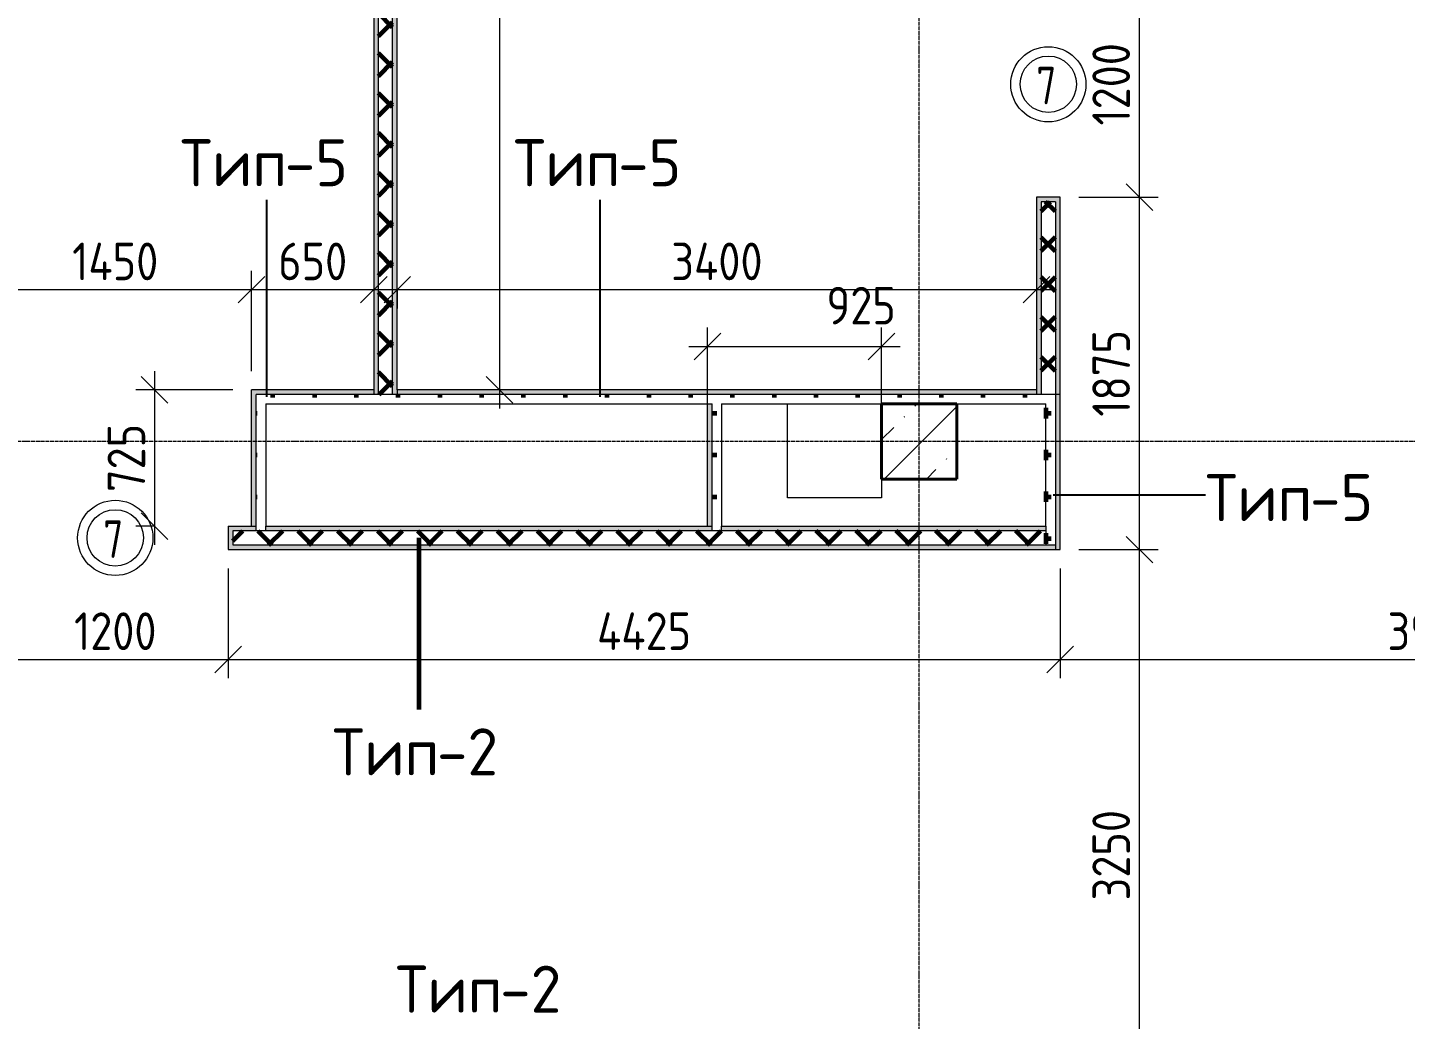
# Model space of a CAD drawing. Header units: millimetres. Extents: x -60946 to 138510, y -262288 to 24501.
# Drawn here: x 17068 to 24396, y -198297 to -193022 of the extents above; entities that cross this region are included whole.
import ezdxf

# ---------------------------------------------------------------- set-up
doc = ezdxf.new("R2010")
doc.units = ezdxf.units.MM
doc.linetypes.add('ADSK_Линия сетки', pattern=[25, 20, -2.5, 0, -2.5])
for name, color, linetype, lineweight in [('2)Тип-2', 3, 'Continuous', 60), ('2)Тип-5', 1, 'Continuous', 60), ('Марки дверей', 7, 'Continuous', 20), ('Несущие колонны', 7, 'Continuous', 18), ('Оси', 7, 'Continuous', 9), ('Перекрытие', 7, 'Continuous', 18), ('Размеры', 7, 'Continuous', 9), ('Стены внутренние', 7, 'Continuous', 18), ('Стены штриховка', 7, 'Continuous', 9)]:
    doc.layers.add(name, color=color, linetype=linetype, lineweight=lineweight)
doc.styles.add('GOST Common_3', font='', dxfattribs={"width": 0.9, "height": 200})
doc.styles.add('GOST Common_4', font='', dxfattribs={"height": 250})
doc.styles.add('GOST Common_B', font='', dxfattribs={"width": 0.8, "height": 200})
doc.styles.get('GOST Common_3').set_extended_font_data('GOST Common')
doc.styles.get('GOST Common_4').set_extended_font_data('GOST Common')
doc.styles.get('GOST Common_B').set_extended_font_data('GOST Common', bold=True)
doc.dimstyles.new('ADSK_Основной_2_0', dxfattribs={"dimscale": 304.8, "dimtxt": 201.142999, "dimasz": 0.463911, "dimexe": 0.328084, "dimexo": 0.328084, "dimgap": 0.164042, "dimtad": 1, "dimdec": 3, "dimrnd": 0.001, "dimdsep": 46, "dimtxsty": 'GOST Common_3', "dimblk1": 'OBLIQUE', "dimblk2": 'OBLIQUE', "dimsah": 1, "dimcen": 0.09, "dimdle": 0.328084, "dimazin": 2, "dimtfac": 1, "dimtdec": 4, "dimtix": 1, "dimtmove": 0, "dimatfit": 3, "dimfxl": 1, "dimtvp": 1, "dimtolj": 1, "dimtzin": 0, "dimlwd": 20, "dimlwe": 20, "dimarcsym": 2})
doc.dimstyles.new('ADSK_Основной_2_0_1', dxfattribs={"dimscale": 304.8, "dimtxt": 201.142999, "dimasz": 0.463911, "dimexe": 0.328084, "dimexo": 0.328084, "dimgap": 0.164042, "dimtad": 1, "dimdec": 3, "dimrnd": 0.001, "dimdsep": 46, "dimtxsty": 'GOST Common_3', "dimblk1": 'OBLIQUE', "dimblk2": 'OBLIQUE', "dimsah": 1, "dimcen": 0.09, "dimdle": 0.328084, "dimazin": 2, "dimtfac": 1, "dimtdec": 4, "dimtix": 1, "dimtmove": 1, "dimatfit": 3, "dimfxl": 1, "dimtvp": 1, "dimtolj": 1, "dimtzin": 0, "dimlwd": 20, "dimlwe": 20, "dimarcsym": 2})
doc.dimstyles.new('ADSK_Основной_2_0_2', dxfattribs={"dimscale": 304.8, "dimtxt": 201.142999, "dimasz": 0.463911, "dimexe": 0.328084, "dimexo": 0.328084, "dimgap": 0.164042, "dimtad": 1, "dimdec": 3, "dimrnd": 0.001, "dimdsep": 46, "dimtxsty": 'GOST Common_3', "dimblk1": 'OBLIQUE', "dimblk2": 'OBLIQUE', "dimsah": 1, "dimcen": 0.09, "dimdle": 0.328084, "dimazin": 2, "dimtfac": 1, "dimtdec": 4, "dimtix": 1, "dimtmove": 0, "dimatfit": 3, "dimfxl": 1, "dimtvp": 1, "dimtolj": 1, "dimtzin": 0, "dimlwd": 20, "dimlwe": 20, "dimarcsym": 2})
pattern_1 = [(45, (9.36, -198628.46), (-106.066, 106.066), []), (135, (9.36, -198628.46), (-106.066, -106.066), [])]
pattern_2 = [(0, (9.36, -198628.46), (111.125, 111.125), [55.562, -166.688]), (90, (37.14, -198656.24), (-111.125, 111.125), [55.562, -166.688])]

# ---------------------------------------------------------------- blocks, each defined once
blk = doc.blocks.new('ADSK_КолоннаЖБ_Прямоугольная - 400x400 мм-1807143-Кладочный план 4-го этажа')
at = {"layer": 'Несущие колонны', "lineweight": 40}
for p, q in [((-200, 200), (200, 200)), ((-200, -200), (-200, 200)), ((200, 200), (200, -200)), ((200, -200), (-200, -200))]:
    blk.add_line(p, q, dxfattribs=at)
blk = doc.blocks.new('_Oblique')
at = {"color": 0, "linetype": 'ByBlock', "lineweight": -2}
blk.add_line((-0.5, -0.5), (0.5, 0.5), dxfattribs=at)
blk = doc.blocks.new('*D6014')
at = {"layer": 'Defpoints', "color": 0, "transparency": 16777216}
for p in [(16934.4, -195798.5), (18134.4, -195798.5), (18134.4, -196382.2)]:
    blk.add_point(p, dxfattribs=at)
at = {"layer": 'Размеры', "color": 0, "lineweight": 20, "transparency": 16777216}
for p, q in [((16934.4, -195898.5), (16934.4, -196482.2)), ((18134.4, -195898.5), (18134.4, -196482.2)), ((16834.4, -196382.2), (18234.4, -196382.2))]:
    blk.add_line(p, q, dxfattribs=at)
at = {"layer": 'Размеры', "color": 0, "lineweight": 20, "transparency": 16777216, "xscale": 141.4, "yscale": 141.4, "zscale": 141.4, "rotation": 180}
blk.add_blockref('_Oblique', (16934.4, -196382.2), dxfattribs=at)
at = {"layer": 'Размеры', "color": 0, "lineweight": 20, "transparency": 16777216, "xscale": 141.4, "yscale": 141.4, "zscale": 141.4}
blk.add_blockref('_Oblique', (18134.4, -196382.2), dxfattribs=at)
at = {"layer": 'Размеры', "color": 0, "lineweight": 9, "transparency": 16777216, "insert": (17534.4, -196232.2), "char_height": 200, "width": 560.473, "attachment_point": 5, "style": 'GOST Common_3'}
blk.add_mtext('\\A1;1200', dxfattribs=at)
blk = doc.blocks.new('*D6015')
at = {"layer": 'Defpoints', "color": 0, "transparency": 16777216}
for p in [(18134.4, -195798.5), (22559.4, -195798.5), (22559.4, -196382.2)]:
    blk.add_point(p, dxfattribs=at)
at = {"layer": 'Размеры', "color": 0, "lineweight": 20, "transparency": 16777216}
for p, q in [((18134.4, -195898.5), (18134.4, -196482.2)), ((22559.4, -195898.5), (22559.4, -196482.2)), ((18034.4, -196382.2), (22659.4, -196382.2))]:
    blk.add_line(p, q, dxfattribs=at)
at = {"layer": 'Размеры', "color": 0, "lineweight": 20, "transparency": 16777216, "xscale": 141.4, "yscale": 141.4, "zscale": 141.4, "rotation": 180}
blk.add_blockref('_Oblique', (18134.4, -196382.2), dxfattribs=at)
at = {"layer": 'Размеры', "color": 0, "lineweight": 20, "transparency": 16777216, "xscale": 141.4, "yscale": 141.4, "zscale": 141.4}
blk.add_blockref('_Oblique', (22559.4, -196382.2), dxfattribs=at)
at = {"layer": 'Размеры', "color": 0, "lineweight": 9, "transparency": 16777216, "insert": (20346.9, -196232.2), "char_height": 200, "width": 646.385, "attachment_point": 5, "style": 'GOST Common_3'}
blk.add_mtext('\\A1;4425', dxfattribs=at)
blk = doc.blocks.new('*D6016')
at = {"layer": 'Defpoints', "color": 0, "transparency": 16777216}
for p in [(22559.4, -195798.5), (26534.4, -196282.3), (26534.4, -196382.2)]:
    blk.add_point(p, dxfattribs=at)
at = {"layer": 'Размеры', "color": 0, "lineweight": 20, "transparency": 16777216}
for p, q in [((22559.4, -195898.5), (22559.4, -196482.2)), ((22459.4, -196382.2), (26634.4, -196382.2)), ((26534.4, -196382.3), (26534.4, -196482.2))]:
    blk.add_line(p, q, dxfattribs=at)
at = {"layer": 'Размеры', "color": 0, "lineweight": 20, "transparency": 16777216, "xscale": 141.4, "yscale": 141.4, "zscale": 141.4, "rotation": 180}
blk.add_blockref('_Oblique', (22559.4, -196382.2), dxfattribs=at)
at = {"layer": 'Размеры', "color": 0, "lineweight": 20, "transparency": 16777216, "xscale": 141.4, "yscale": 141.4, "zscale": 141.4}
blk.add_blockref('_Oblique', (26534.4, -196382.2), dxfattribs=at)
at = {"layer": 'Размеры', "color": 0, "lineweight": 9, "transparency": 16777216, "insert": (24546.9, -196232.2), "char_height": 200, "width": 605.475, "attachment_point": 5, "style": 'GOST Common_3'}
blk.add_mtext('\\A1;3975', dxfattribs=at)
blk = doc.blocks.new('*D6048')
at = {"layer": 'Defpoints', "color": 0, "transparency": 16777216}
for p in [(18259.4, -194415.6), (16809.4, -194948.5), (18259.4, -194948.5)]:
    blk.add_point(p, dxfattribs=at)
at = {"layer": 'Размеры', "color": 0, "lineweight": 20, "transparency": 16777216}
for p, q in [((16809.4, -194848.5), (16809.4, -194315.6)), ((18259.4, -194848.5), (18259.4, -194315.6)), ((16709.4, -194415.6), (18359.4, -194415.6))]:
    blk.add_line(p, q, dxfattribs=at)
at = {"layer": 'Размеры', "color": 0, "lineweight": 20, "transparency": 16777216, "xscale": 141.4, "yscale": 141.4, "zscale": 141.4, "rotation": 180}
blk.add_blockref('_Oblique', (16809.4, -194415.6), dxfattribs=at)
at = {"layer": 'Размеры', "color": 0, "lineweight": 20, "transparency": 16777216, "xscale": 141.4, "yscale": 141.4, "zscale": 141.4}
blk.add_blockref('_Oblique', (18259.4, -194415.6), dxfattribs=at)
at = {"layer": 'Размеры', "color": 0, "lineweight": 9, "transparency": 16777216, "insert": (17534.4, -194265.6), "char_height": 200, "width": 580.928, "attachment_point": 5, "style": 'GOST Common_3'}
blk.add_mtext('\\A1;1450', dxfattribs=at)
blk = doc.blocks.new('*D6049')
at = {"layer": 'Defpoints', "color": 0, "transparency": 16777216}
for p in [(18909.4, -194315.6), (18909.4, -194415.6), (18259.4, -194948.5)]:
    blk.add_point(p, dxfattribs=at)
at = {"layer": 'Размеры', "color": 0, "lineweight": 20, "transparency": 16777216}
for p, q in [((18259.4, -194848.5), (18259.4, -194315.6)), ((18159.4, -194415.6), (19009.4, -194415.6)), ((18909.4, -194415.6), (18909.4, -194515.6))]:
    blk.add_line(p, q, dxfattribs=at)
at = {"layer": 'Размеры', "color": 0, "lineweight": 20, "transparency": 16777216, "xscale": 141.4, "yscale": 141.4, "zscale": 141.4, "rotation": 180}
blk.add_blockref('_Oblique', (18259.4, -194415.6), dxfattribs=at)
at = {"layer": 'Размеры', "color": 0, "lineweight": 20, "transparency": 16777216, "xscale": 141.4, "yscale": 141.4, "zscale": 141.4}
blk.add_blockref('_Oblique', (18909.4, -194415.6), dxfattribs=at)
at = {"layer": 'Размеры', "color": 0, "lineweight": 9, "transparency": 16777216, "insert": (18584.4, -194265.6), "char_height": 200, "width": 454.106, "attachment_point": 5, "style": 'GOST Common_3'}
blk.add_mtext('\\A1;650', dxfattribs=at)
blk = doc.blocks.new('*D6050')
at = {"layer": 'Defpoints', "color": 0, "transparency": 16777216}
for p in [(19034.4, -194315.6), (22434.4, -194315.6), (22434.4, -194415.6)]:
    blk.add_point(p, dxfattribs=at)
at = {"layer": 'Размеры', "color": 0, "lineweight": 20, "transparency": 16777216}
for p, q in [((18934.4, -194415.6), (22534.4, -194415.6)), ((19034.4, -194415.6), (19034.4, -194515.6)), ((22434.4, -194415.6), (22434.4, -194515.6))]:
    blk.add_line(p, q, dxfattribs=at)
at = {"layer": 'Размеры', "color": 0, "lineweight": 20, "transparency": 16777216, "xscale": 141.4, "yscale": 141.4, "zscale": 141.4, "rotation": 180}
blk.add_blockref('_Oblique', (19034.4, -194415.6), dxfattribs=at)
at = {"layer": 'Размеры', "color": 0, "lineweight": 20, "transparency": 16777216, "xscale": 141.4, "yscale": 141.4, "zscale": 141.4}
blk.add_blockref('_Oblique', (22434.4, -194415.6), dxfattribs=at)
at = {"layer": 'Размеры', "color": 0, "lineweight": 9, "transparency": 16777216, "insert": (20734.4, -194265.6), "char_height": 200, "width": 625.93, "attachment_point": 5, "style": 'GOST Common_3'}
blk.add_mtext('\\A1;3400', dxfattribs=at)
blk = doc.blocks.new('*D6054')
at = {"layer": 'Defpoints', "color": 0, "transparency": 16777216}
for p in [(18259.4, -194948.5), (17743.5, -195673.5), (17843.5, -195673.5)]:
    blk.add_point(p, dxfattribs=at)
at = {"layer": 'Размеры', "color": 0, "lineweight": 20, "transparency": 16777216}
for p, q in [((17743.5, -194848.5), (17743.5, -195773.5)), ((18159.4, -194948.5), (17643.5, -194948.5)), ((17743.5, -195673.5), (17643.5, -195673.5))]:
    blk.add_line(p, q, dxfattribs=at)
at = {"layer": 'Размеры', "color": 0, "lineweight": 20, "transparency": 16777216, "xscale": 141.4, "yscale": 141.4, "zscale": 141.4}
for p, rotation in [((17743.5, -194948.5), 90), ((17743.5, -195673.5), 270)]:
    blk.add_blockref('_Oblique', p, dxfattribs=dict(at, rotation=rotation))
at = {"layer": 'Размеры', "color": 0, "lineweight": 9, "transparency": 16777216, "insert": (17593.5, -195311), "char_height": 200, "width": 454.106, "attachment_point": 5, "rotation": 90, "style": 'GOST Common_3'}
blk.add_mtext('\\A1;725', dxfattribs=at)
blk = doc.blocks.new('*D6059')
at = {"layer": 'Defpoints', "color": 0, "transparency": 16777216}
for p in [(22559.4, -195798.5), (22981.1, -195798.5), (22134.4, -199048.5)]:
    blk.add_point(p, dxfattribs=at)
at = {"layer": 'Размеры', "color": 0, "lineweight": 20, "transparency": 16777216}
for p, q in [((22981.1, -199148.5), (22981.1, -195698.5)), ((22659.4, -195798.5), (23081.1, -195798.5)), ((22234.4, -199048.5), (23081.1, -199048.5))]:
    blk.add_line(p, q, dxfattribs=at)
at = {"layer": 'Размеры', "color": 0, "lineweight": 20, "transparency": 16777216, "xscale": 141.4, "yscale": 141.4, "zscale": 141.4}
for p, rotation in [((22981.1, -195798.5), 90), ((22981.1, -199048.5), 270)]:
    blk.add_blockref('_Oblique', p, dxfattribs=dict(at, rotation=rotation))
at = {"layer": 'Размеры', "color": 0, "lineweight": 9, "transparency": 16777216, "insert": (22831.1, -197423.5), "char_height": 200, "width": 605.475, "attachment_point": 5, "rotation": 90, "style": 'GOST Common_3'}
blk.add_mtext('\\A1;3250', dxfattribs=at)
blk = doc.blocks.new('*D6060')
at = {"layer": 'Defpoints', "color": 0, "transparency": 16777216}
for p in [(22559.4, -193923.5), (22981.1, -193923.5), (22559.4, -195798.5)]:
    blk.add_point(p, dxfattribs=at)
at = {"layer": 'Размеры', "color": 0, "lineweight": 20, "transparency": 16777216}
for p, q in [((22981.1, -195898.5), (22981.1, -193823.5)), ((22659.4, -193923.5), (23081.1, -193923.5)), ((22659.4, -195798.5), (23081.1, -195798.5))]:
    blk.add_line(p, q, dxfattribs=at)
at = {"layer": 'Размеры', "color": 0, "lineweight": 20, "transparency": 16777216, "xscale": 141.4, "yscale": 141.4, "zscale": 141.4}
for p, rotation in [((22981.1, -193923.5), 90), ((22981.1, -195798.5), 270)]:
    blk.add_blockref('_Oblique', p, dxfattribs=dict(at, rotation=rotation))
at = {"layer": 'Размеры', "color": 0, "lineweight": 9, "transparency": 16777216, "insert": (22831.1, -194861), "char_height": 200, "width": 560.473, "attachment_point": 5, "rotation": 90, "style": 'GOST Common_3'}
blk.add_mtext('\\A1;1875', dxfattribs=at)
blk = doc.blocks.new('*D6061')
at = {"layer": 'Defpoints', "color": 0, "transparency": 16777216}
for p in [(22559.4, -192723.5), (22981.1, -192723.5), (22559.4, -193923.5)]:
    blk.add_point(p, dxfattribs=at)
at = {"layer": 'Размеры', "color": 0, "lineweight": 20, "transparency": 16777216}
for p, q in [((22981.1, -194023.5), (22981.1, -192623.5)), ((22659.4, -192723.5), (23081.1, -192723.5)), ((22659.4, -193923.5), (23081.1, -193923.5))]:
    blk.add_line(p, q, dxfattribs=at)
at = {"layer": 'Размеры', "color": 0, "lineweight": 20, "transparency": 16777216, "xscale": 141.4, "yscale": 141.4, "zscale": 141.4}
for p, rotation in [((22981.1, -192723.5), 90), ((22981.1, -193923.5), 270)]:
    blk.add_blockref('_Oblique', p, dxfattribs=dict(at, rotation=rotation))
at = {"layer": 'Размеры', "color": 0, "lineweight": 9, "transparency": 16777216, "insert": (22831.1, -193323.5), "char_height": 200, "width": 560.473, "attachment_point": 5, "rotation": 90, "style": 'GOST Common_3'}
blk.add_mtext('\\A1;1200', dxfattribs=at)
blk = doc.blocks.new('*D6063')
at = {"layer": 'Defpoints', "color": 0, "transparency": 16777216}
for p in [(21609.4, -194717.6), (20684.4, -195281.1), (21609.4, -195281.1)]:
    blk.add_point(p, dxfattribs=at)
at = {"layer": 'Размеры', "color": 0, "lineweight": 20, "transparency": 16777216}
for p, q in [((20684.4, -195181.1), (20684.4, -194617.6)), ((21609.4, -195181.1), (21609.4, -194617.6)), ((20584.4, -194717.6), (21709.4, -194717.6))]:
    blk.add_line(p, q, dxfattribs=at)
at = {"layer": 'Размеры', "color": 0, "lineweight": 20, "transparency": 16777216, "xscale": 141.4, "yscale": 141.4, "zscale": 141.4, "rotation": 180}
blk.add_blockref('_Oblique', (20684.4, -194717.6), dxfattribs=at)
at = {"layer": 'Размеры', "color": 0, "lineweight": 20, "transparency": 16777216, "xscale": 141.4, "yscale": 141.4, "zscale": 141.4}
blk.add_blockref('_Oblique', (21609.4, -194717.6), dxfattribs=at)
at = {"layer": 'Размеры', "color": 0, "lineweight": 9, "transparency": 16777216, "insert": (21316.8, -194400.9), "char_height": 200, "width": 454.106, "attachment_point": 1, "line_spacing_factor": 1.022761, "style": 'GOST Common_3'}
blk.add_mtext('\\A1;925', dxfattribs=at)
blk = doc.blocks.new('*D6064')
at = {"layer": 'Defpoints', "color": 0, "transparency": 16777216}
for p in [(19677.8, -189273.5), (19577.8, -194948.5), (19677.8, -194948.5)]:
    blk.add_point(p, dxfattribs=at)
at = {"layer": 'Размеры', "color": 0, "lineweight": 20, "transparency": 16777216}
for p, q in [((19577.8, -189173.5), (19577.8, -195048.5)), ((19577.8, -189273.5), (19477.8, -189273.5)), ((19577.8, -194948.5), (19477.8, -194948.5))]:
    blk.add_line(p, q, dxfattribs=at)
at = {"layer": 'Размеры', "color": 0, "lineweight": 20, "transparency": 16777216, "xscale": 141.4, "yscale": 141.4, "zscale": 141.4}
for p, rotation in [((19577.8, -189273.5), 90), ((19577.8, -194948.5), 270)]:
    blk.add_blockref('_Oblique', p, dxfattribs=dict(at, rotation=rotation))
at = {"layer": 'Размеры', "color": 0, "lineweight": 9, "transparency": 16777216, "insert": (19427.8, -192111), "char_height": 200, "width": 605.475, "attachment_point": 5, "rotation": 90, "style": 'GOST Common_3'}
blk.add_mtext('\\A1;5675', dxfattribs=at)
blk = doc.blocks.new('М_двери1 - Марка экземпляра 2-3719212-Кладочный план 4-го этажа')
at = {"layer": 'Марки дверей'}
for radius in [2, 1.5]:
    blk.add_circle((0, 0), radius, dxfattribs=at)

msp = doc.modelspace()

# ---------------------------------------------------------------- hatches: boundary and pattern name
at = {"layer": '2)Тип-2'}
for points in [[(18934.3615, -194973.4914), (18934.3615, -189273.4914), (18909.3615, -189273.4914), (18909.3615, -194973.4914)], [(19034.3615, -194973.4914), (19034.3615, -189273.4914), (19009.3615, -189273.4914), (19009.3615, -194973.4914)]]:
    msp.add_hatch(color=256, dxfattribs=at).paths.add_polyline_path(points)
h = msp.add_hatch(dxfattribs=at)
h.set_pattern_fill('FP_4', color=256, style=0, pattern_type=2)
h.set_pattern_definition(pattern_1)
h.paths.add_polyline_path([(19009.3615, -194973.4914), (19009.3615, -189273.4914), (18934.3615, -189273.4914), (18934.3615, -194973.4914)])
h = msp.add_hatch(color=256, dxfattribs=at)
h.paths.add_polyline_path([(22459.3615, -194973.4914), (22459.3615, -193948.4914), (22559.3615, -193948.4914), (22559.3615, -193923.4914), (22434.3615, -193923.4914), (22434.3615, -194973.4914)])
h.paths.add_polyline_path([(22434.3615, -192723.4914), (22559.3615, -192723.4914), (22559.3615, -192698.4914), (22459.3615, -192698.4914), (22459.3615, -189398.4914), (22434.3615, -189398.4914), (22434.3615, -192270.5967)])
h.paths.add_polyline_path([(22459.3615, -189348.4914), (22459.3615, -189273.4914), (22434.3615, -189273.4914), (22434.3615, -189348.4914)])
h = msp.add_hatch(dxfattribs=at)
h.set_pattern_fill('FP_4', color=256, style=0, pattern_type=2)
h.set_pattern_definition(pattern_1)
h.paths.add_polyline_path([(22459.3615, -194973.4914), (22534.3615, -194973.4914), (22534.3615, -193948.4914), (22459.3615, -193948.4914), (22459.3615, -194948.4914)])
h.paths.add_polyline_path([(22534.3615, -192698.4914), (22534.3615, -189273.4914), (22459.3615, -189273.4914), (22459.3615, -192698.4914)])
h = msp.add_hatch(color=256, dxfattribs=at)
h.paths.add_polyline_path([(22534.3615, -194973.4914), (22559.3615, -194973.4914), (22559.3615, -193948.4914), (22534.3615, -193948.4914), (22534.3615, -194948.4914)])
h.paths.add_polyline_path([(22559.3615, -192698.4914), (22559.3615, -189273.4914), (22534.3615, -189273.4914), (22534.3615, -192698.4914)])
h = msp.add_hatch(color=256, dxfattribs=at)
h.paths.add_polyline_path([(14534.3615, -195798.4914), (14534.3615, -195698.4914), (14609.3615, -195698.4914), (14609.3615, -195673.4914), (14509.3615, -195673.4914), (14509.3615, -195798.4914)])
h.paths.add_polyline_path([(18134.3615, -195798.4914), (18159.3615, -195798.4914), (18159.3615, -195698.4914), (18284.3615, -195698.4914), (18284.3615, -195673.4914), (18134.3615, -195673.4914)])
h.paths.add_polyline_path([(13434.3615, -195798.4914), (13459.3615, -195798.4914), (13459.3615, -195673.4914), (13359.3615, -195673.4914), (13359.3615, -195698.4914), (13434.3615, -195698.4914), (13434.3615, -195773.4914)])
h.paths.add_polyline_path([(16909.3615, -195798.4914), (16934.3615, -195798.4914), (16934.3615, -195673.4914), (16784.3615, -195673.4914), (16784.3615, -195698.4914), (16909.3615, -195698.4914), (16909.3615, -195773.4914)])
h.paths.add_polyline_path([(12609.3615, -195698.4914), (13309.3615, -195698.4914), (13309.3615, -195673.4914), (12609.3615, -195673.4914)])
h.paths.add_polyline_path([(18334.3615, -195698.4914), (20709.3615, -195698.4914), (20709.3615, -195673.4914), (18334.3615, -195673.4914)])
h.paths.add_polyline_path([(22484.3615, -195698.4914), (22484.3615, -195673.4914), (20759.3615, -195673.4914), (20759.3615, -195698.4914)])
h.paths.add_polyline_path([(14659.3615, -195698.4914), (16734.3615, -195698.4914), (16734.3615, -195673.4914), (14659.3615, -195673.4914)])
h = msp.add_hatch(dxfattribs=at)
h.set_pattern_fill('FP_4', color=256, style=0, pattern_type=2)
h.set_pattern_definition(pattern_1)
h.paths.add_polyline_path([(16495.8676, -195773.4914), (16909.3615, -195773.4914), (16909.3615, -195698.4914), (14534.3615, -195698.4914), (14534.3615, -195773.4914), (14845.7847, -195773.4914)])
h.paths.add_polyline_path([(13195.7017, -195773.4914), (13434.3615, -195773.4914), (13434.3615, -195698.4914), (12609.3615, -195698.4914), (12609.3615, -195773.4914)])
h.paths.add_polyline_path([(22484.3615, -195773.4914), (22484.3615, -195698.4914), (18159.3615, -195698.4914), (18159.3615, -195773.4914), (19796.0336, -195773.4914)])
h = msp.add_hatch(color=256, dxfattribs=at)
h.paths.add_polyline_path([(22534.3615, -195798.4914), (22534.3615, -195773.4914), (18159.3615, -195773.4914), (18159.3615, -195798.4914), (22484.3615, -195798.4914)])
h.paths.add_polyline_path([(12609.3615, -195798.4914), (13434.3615, -195798.4914), (13434.3615, -195773.4914), (12609.3615, -195773.4914)])
h.paths.add_polyline_path([(14534.3615, -195798.4914), (16909.3615, -195798.4914), (16909.3615, -195773.4914), (14534.3615, -195773.4914)])
at = {"layer": '2)Тип-5', "true_color": 0xd50000}
for points in [[(18284.3615, -195673.4914), (18284.3615, -194948.4914), (18259.3615, -194948.4914), (18259.3615, -195673.4914)], [(22534.3615, -195798.4914), (22559.3615, -195798.4914), (22559.3615, -194973.4914), (22534.3615, -194973.4914), (22534.3615, -195773.4914)], [(20684.3615, -195673.4914), (20709.3615, -195673.4914), (20709.3615, -195023.4914), (20684.3615, -195023.4914), (20684.3615, -195092.7203)]]:
    msp.add_hatch(color=12, dxfattribs=at).paths.add_polyline_path(points)
h = msp.add_hatch(color=12, dxfattribs=at)
h.paths.add_polyline_path([(21446.1166, -194973.4914), (22434.3615, -194973.4914), (22434.3615, -194948.4914), (19034.3615, -194948.4914), (19034.3615, -194973.4914), (19796.0336, -194973.4914)])
h.paths.add_polyline_path([(18909.3615, -194973.4914), (18909.3615, -194948.4914), (18284.3615, -194948.4914), (18284.3615, -194973.4914), (18334.3615, -194973.4914)])
h = msp.add_hatch(dxfattribs=at)
h.set_pattern_fill('FP_7', color=12, style=0, pattern_type=2)
h.set_pattern_definition(pattern_2)
h.paths.add_polyline_path([(18284.3615, -195698.4914), (18334.3615, -195698.4914), (18334.3615, -194973.4914), (18284.3615, -194973.4914), (18284.3615, -195673.4914)])
h = msp.add_hatch(dxfattribs=at)
h.set_pattern_fill('FP_7', color=12, style=0, pattern_type=2)
h.set_pattern_definition(pattern_2)
h.paths.add_polyline_path([(20759.3615, -195023.4914), (22534.3615, -195023.4914), (22534.3615, -194973.4914), (18334.3615, -194973.4914), (18334.3615, -195023.4914), (20709.3615, -195023.4914)])
h = msp.add_hatch(dxfattribs=at)
h.set_pattern_fill('FP_7', color=12, style=0, pattern_type=2)
h.set_pattern_definition(pattern_2)
h.paths.add_polyline_path([(20709.3615, -195698.4914), (20759.3615, -195698.4914), (20759.3615, -195023.4914), (20709.3615, -195023.4914), (20709.3615, -195673.4914)])
h = msp.add_hatch(dxfattribs=at)
h.set_pattern_fill('FP_7', color=12, style=0, pattern_type=2)
h.set_pattern_definition(pattern_2)
h.paths.add_polyline_path([(22534.3615, -195773.4914), (22534.3615, -195023.4914), (22484.3615, -195023.4914), (22484.3615, -195773.4914)])
at = {"layer": 'Несущие колонны', "lineweight": 9}
h = msp.add_hatch(dxfattribs=at)
h.set_pattern_fill('FP_1', color=256, style=0, pattern_type=2)
h.set_pattern_definition([(45, (9.36, -198628.46), (-224.5064, 224.5064), []), (45, (233.87, -198628.46), (-224.5064, 224.5064), [396.875, -79.375, 3.353, -76.022])])
h.paths.add_polyline_path([(21609.3615, -195423.4914), (22009.3615, -195423.4914), (22009.3615, -195023.4914), (21609.3615, -195023.4914), (21609.3615, -195092.7203)])

# ---------------------------------------------------------------- linework, layer by layer
at = {"layer": '2)Тип-2'}
msp.add_line((19149.4979, -195735.9914), (19149.4979, -196648.2766), dxfattribs=at)
at = {"layer": '2)Тип-5', "lineweight": 25}
for p, q in [((18340.0263, -194985.9914), (18340.0263, -193938.2069)), ((20113.03, -194985.9914), (20113.03, -193938.2069)), ((22521.8615, -195507.5874), (23332.5189, -195507.5874))]:
    msp.add_line(p, q, dxfattribs=at)
at = {"layer": 'Несущие колонны', "lineweight": 9}
for p, q in [((22009.3615, -195023.4914), (21609.3615, -195023.4914)), ((21609.3615, -195023.4914), (21609.3615, -195423.4914)), ((22009.3615, -195423.4914), (22009.3615, -195023.4914)), ((21609.3615, -195423.4914), (22009.3615, -195423.4914))]:
    msp.add_line(p, q, dxfattribs=at)
at = {"layer": 'Оси', "linetype": 'ADSK_Линия сетки', "lineweight": 5}
for p, q in [((21809.3615, -209602.3427), (21809.3615, -188601.0153)), ((62563.3938, -195223.4914), (-25230.7352, -195223.4914))]:
    msp.add_line(p, q, dxfattribs=at)
at = {"layer": 'Перекрытие'}
for p, q in [((21109.3615, -195523.4914), (21109.3615, -195023.4914)), ((21609.3615, -195423.4914), (21609.3615, -195523.4914)), ((21609.3615, -195523.4914), (21109.3615, -195523.4914))]:
    msp.add_line(p, q, dxfattribs=at)
at = {"layer": 'Стены внутренние', "lineweight": 5}
for p, q in [((18909.3615, -189273.4914), (18909.3615, -194948.4914)), ((19034.3615, -194948.4914), (19034.3615, -189273.4914)), ((22434.3615, -193923.4914), (22434.3615, -194948.4914)), ((22559.3615, -193923.4914), (22434.3615, -193923.4914)), ((22559.3615, -195798.4914), (22559.3615, -193923.4914)), ((18909.3615, -194948.4914), (18259.3615, -194948.4914)), ((18259.3615, -195673.4914), (18259.3615, -194948.4914)), ((22434.3615, -194948.4914), (19034.3615, -194948.4914)), ((18334.3615, -195023.4914), (20684.3615, -195023.4914)), ((18334.3615, -195023.4914), (18334.3615, -195673.4914)), ((20684.3615, -195673.4914), (20684.3615, -195023.4914)), ((20759.3615, -195023.4914), (20759.3615, -195673.4914)), ((20759.3615, -195023.4914), (22484.3615, -195023.4914)), ((22484.3615, -195673.4914), (22484.3615, -195023.4914)), ((18134.3615, -195673.4914), (18259.3615, -195673.4914)), ((18134.3615, -195673.4914), (18134.3615, -195798.4914)), ((18334.3615, -195673.4914), (20684.3615, -195673.4914)), ((20759.3615, -195673.4914), (22484.3615, -195673.4914)), ((18134.3615, -195798.4914), (22559.3615, -195798.4914))]:
    msp.add_line(p, q, dxfattribs=at)
at = {"layer": 'Стены штриховка', "lineweight": 9}
for p, q in [((18934.3615, -194973.4914), (18934.3615, -189273.4914)), ((19009.3615, -194973.4914), (19009.3615, -189273.4914)), ((22459.3615, -193948.4914), (22459.3615, -194973.4914)), ((22534.3615, -193948.4914), (22459.3615, -193948.4914)), ((22534.3615, -193948.4914), (22534.3615, -195798.4914)), ((22559.3615, -194973.4914), (18284.3615, -194973.4914)), ((18284.3615, -195698.4914), (18284.3615, -194973.4914)), ((18909.3615, -194948.4914), (18909.3615, -194973.4914)), ((19034.3615, -194948.4914), (19034.3615, -194973.4914)), ((22434.3615, -194948.4914), (22434.3615, -194973.4914)), ((20684.3615, -195023.4914), (20709.3615, -195023.4914)), ((20709.3615, -195698.4914), (20709.3615, -195023.4914)), ((18159.3615, -195698.4914), (18159.3615, -195773.4914)), ((22484.3615, -195698.4914), (18159.3615, -195698.4914)), ((18259.3615, -195673.4914), (18284.3615, -195673.4914)), ((18334.3615, -195698.4914), (18334.3615, -195673.4914)), ((20684.3615, -195673.4914), (20709.3615, -195673.4914)), ((20759.3615, -195698.4914), (20759.3615, -195673.4914)), ((22484.3615, -195673.4914), (22484.3615, -195773.4914)), ((18159.3615, -195773.4914), (22534.3615, -195773.4914))]:
    msp.add_line(p, q, dxfattribs=at)

# ---------------------------------------------------------------- block references
at = {"layer": 'Марки дверей', "xscale": 99.99999999999993, "yscale": 99.99999999999993, "zscale": 99.99999999999993}
for p in [(22496.8615, -193323.4914), (17534.3615, -195735.9914)]:
    msp.add_blockref('М_двери1 - Марка экземпляра 2-3719212-Кладочный план 4-го этажа', p, dxfattribs=at)
at = {"layer": 'Несущие колонны', "lineweight": 9, "rotation": 89.9999999999999}
msp.add_blockref('ADSK_КолоннаЖБ_Прямоугольная - 400x400 мм-1807143-Кладочный план 4-го этажа', (21809.3615, -195223.4914), dxfattribs=at)

# ---------------------------------------------------------------- texts
at = {"layer": '2)Тип-2', "color": 116, "lineweight": 9, "true_color": 0x008040, "char_height": 250, "attachment_point": 1, "style": 'GOST Common_4'}
for s, insert, width in [('Тип', (18689.4979, -196748.8495), 673.4175), ('-2', (19245.1229, -196748.8495), 432.91125), ('Тип', (19025.644, -198010.7798), 673.4175), ('-2', (19581.269, -198010.7798), 432.91125)]:
    msp.add_mtext(s, dxfattribs=dict(at, insert=insert, width=width))
at = {"layer": '2)Тип-5', "color": 116, "lineweight": 9, "true_color": 0x008040, "char_height": 250, "attachment_point": 1, "style": 'GOST Common_4'}
for s, insert, width in [('Тип', (17880.0263, -193615.7798), 673.4175), ('-5', (18435.6513, -193615.7798), 432.91125), ('Тип', (19653.03, -193615.7798), 673.4175), ('-5', (20208.655, -193615.7798), 432.91125), ('Тип', (23332.5189, -195396.6603), 673.4175), ('-5', (23888.1439, -195396.6603), 432.91125)]:
    msp.add_mtext(s, dxfattribs=dict(at, insert=insert, width=width))
at = {"layer": 'Марки дверей', "lineweight": 5, "char_height": 200, "width": 147.5105, "attachment_point": 1, "style": 'GOST Common_B'}
for insert in [(22432.8041, -193229.8325), (17470.3041, -195642.3325)]:
    msp.add_mtext('\\fGOST Common|b1|i0|c204|p34|;\\W.8;7', dxfattribs=dict(at, insert=insert))

# ---------------------------------------------------------------- dimensions: what is measured, and where the dimension line sits
at = {"layer": 'Размеры', "lineweight": 9}
for base, p1, p2, override, picture, middle in [((19577.8435, -194948.4914), (19677.8284, -189273.4914), (19677.8284, -194948.4914), {"dimpost": '<>', "dimfxl": 5675}, '*D6064', (19427.8435, -192110.9914)), ((22981.0951, -192723.4914), (22559.3615, -193923.4914), (22559.3615, -192723.4914), {"dimpost": '<>', "dimfxl": 1200}, '*D6061', (22831.0951, -193323.4914)), ((22981.0951, -193923.4914), (22559.3615, -195798.4914), (22559.3615, -193923.4914), {"dimpost": '<>', "dimfxl": 1875}, '*D6060', (22831.0951, -194860.9914)), ((17743.5088, -195673.4914), (18259.3615, -194948.4914), (17843.4937, -195673.4914), {"dimpost": '<>', "dimfxl": 835.805616}, '*D6054', (17593.5088, -195310.9914)), ((22981.0951, -195798.4914), (22134.3615, -199048.4914), (22559.3615, -195798.4914), {"dimpost": '<>', "dimfxl": 3277.670667}, '*D6059', (22831.0951, -197423.4914))]:
    dim = msp.add_linear_dim(base=base, p1=p1, p2=p2, angle=90, dimstyle='ADSK_Основной_2_0_2', override=override, dxfattribs=at)
    dim.commit()
    dim.dimension.update_dxf_attribs({"geometry": picture, "text_midpoint": middle})
for base, p1, p2, dimstyle, override, picture, middle in [((18259.3615, -194415.5989), (16809.3615, -194948.4914), (18259.3615, -194948.4914), 'ADSK_Основной_2_0_2', {"dimpost": '<>', "dimfxl": 1450}, '*D6048', (17534.3615, -194265.5989)), ((18909.3615, -194415.5989), (18259.3615, -194948.4914), (18909.3615, -194315.614), 'ADSK_Основной_2_0_2', {"dimpost": '<>', "dimfxl": 907.212111}, '*D6049', (18584.3615, -194265.5989)), ((22434.3615, -194415.5989), (19034.3615, -194315.614), (22434.3615, -194315.614), 'ADSK_Основной_2_0_2', {"dimpost": '<>', "dimfxl": 3400}, '*D6050', (20734.3615, -194265.5989)), ((18134.3615, -196382.2452), (16934.3615, -195798.4914), (18134.3615, -195798.4914), 'ADSK_Основной_2_0_1', {"dimpost": '<>', "dimfxl": 1200}, '*D6014', (17534.3615, -196232.2452)), ((22559.3615, -196382.2452), (18134.3615, -195798.4914), (22559.3615, -195798.4914), 'ADSK_Основной_2_0_1', {"dimpost": '<>', "dimfxl": 4425}, '*D6015', (20346.8615, -196232.2452)), ((26534.3615, -196382.2452), (22559.3615, -195798.4914), (26534.3615, -196282.2603), 'ADSK_Основной_2_0_1', {"dimpost": '<>', "dimfxl": 4004.329826}, '*D6016', (24546.8615, -196232.2452))]:
    dim = msp.add_linear_dim(base=base, p1=p1, p2=p2, dimstyle=dimstyle, override=override, dxfattribs=at)
    dim.commit()
    dim.dimension.update_dxf_attribs({"geometry": picture, "text_midpoint": middle})
dim = msp.add_linear_dim(base=(21609.3615, -194717.5641), p1=(20684.3615, -195281.1292), p2=(21609.3615, -195281.1292), dimstyle='ADSK_Основной_2_0', override={"dimpost": '<>', "dimfxl": 925}, dxfattribs=at)
dim.commit()
dim.dimension.update_dxf_attribs({"geometry": '*D6063', "text_midpoint": (21543.8435, -194717.5641), "dimtype": 160})

doc.saveas('drawing.dxf')
